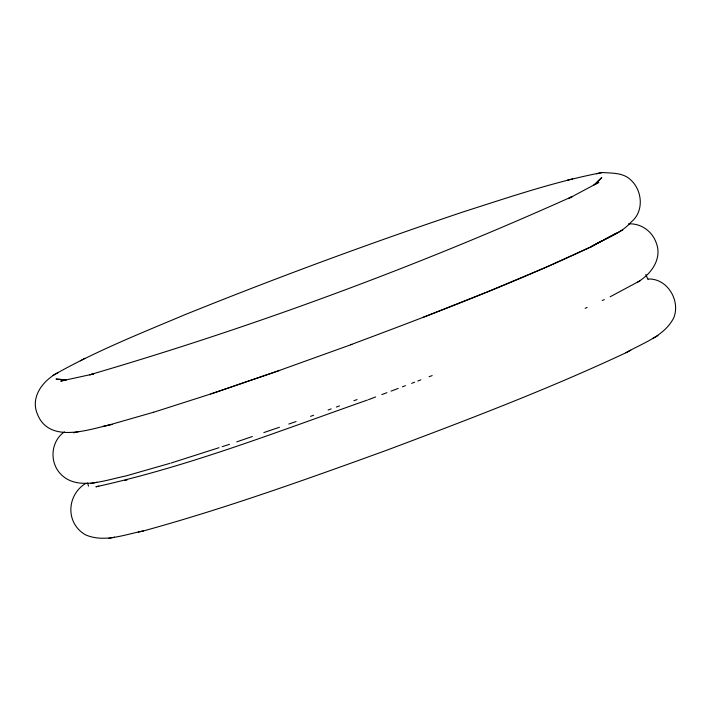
<?xml version="1.0" encoding="UTF-8"?>
<svg xmlns="http://www.w3.org/2000/svg" width="711" height="711" viewBox="0 0 711 711"><rect width="100%" height="100%" fill="white"/><g stroke="black" fill="none" stroke-linecap="round" stroke-linejoin="round"><path stroke-width="1.07" d="M597.373 181.998L601.764 177.519L593.658 185.136L598.875 182.336L568.471 198.591L572.177 196.591C415.731 266.892 254.28 326.66 89.657 374.804L93.825 373.888L60.702 381.096L66.505 379.825L56.027 379.079L62.275 379.63M58.275 372.546C43.584 379.887 30.155 396.534 37.256 413.678C48.375 443.335 86.484 430.271 108.303 425.214M64.399 431.879C51.992 440.465 49.548 458.435 57.911 470.682C73.695 492.679 104.615 480.192 125.794 475.97L169.982 463.341M85.951 483.231C66.505 495.016 65.305 523.234 85.507 534.832C104.268 542.964 124.683 534.494 143.506 530.921C226.045 508.214 306.681 479.25 387.104 450.081C467.607 419.828 548.101 389.228 626.018 352.718C642.868 342.889 664.652 336.241 673.877 317.533C680.507 300.513 667.38 278.348 648.388 279.014M350.745 344.711C431.675 314.449 512.533 283.671 590.823 247.01C604.217 238.585 620.561 234.266 631.199 221.992C644.113 211.709 642.548 190.761 630.924 180.096C623.307 172.48 612.144 173.288 602.261 172.515C555.051 181.492 509.511 197.125 463.812 211.691C369.951 243.198 277.05 277.521 185.233 314.573C140.538 333.388 95.301 351.35 53.049 375.355M637.625 282.089C651.134 274.295 662.75 258.457 656.04 242.362C651.951 231.013 640.629 223.094 628.488 223.894M210.776 393.983L278.481 370.778L351.901 344.373M107.148 425.551L153.62 412.229M80.299 360.797L84.982 358.282M590.823 247.01L622.747 229.937M610.18 296.754L640.238 280.685M626.018 352.718L630.701 350.203M652.725 338.454L657.951 335.645M590.619 246.841L602.066 240.727M603.968 239.705L616.366 233.084M589.668 247.348L546.359 267.123L489.408 291.057L422.69 317.515M585.153 308.334L587.162 307.419M602.27 300.522L604.288 299.598M368.458 399.671L375.648 396.951M381.816 394.614L386.953 392.676M391.068 391.121L398.258 388.402M402.373 386.846L405.457 385.682M411.625 383.353L414.7 382.189M417.784 381.025L420.868 379.861M429.089 376.75L432.172 375.586M310.556 416.344L313.649 415.233M328.1 410.016L331.202 408.896M336.356 407.039L339.458 405.919M353.909 400.711L357.011 399.591M367.418 400.044C277.841 431.515 188.833 466.389 95.896 486.804L98.802 486.173M211.985 393.601L279.645 370.431M236.763 441.86L252.378 436.51M263.825 432.59L279.441 427.249M288.808 424.04L296.096 421.543M153.549 412.282L210.829 393.938M171.04 463.039L219.041 447.69M222.17 446.686L229.475 444.357M567.494 180.079L572.711 178.941M596.458 173.777L602.261 172.515M73.535 432.777L79.348 431.506M103.095 426.351L112.365 424.414M91.026 483.524L96.838 482.262M124.86 480.512L126.94 480.058M108.739 538.485L114.542 537.223M138.29 532.059L143.506 530.921M645.828 274.473L647.979 279.547M87.586 482.991L88.519 486.173"/></g></svg>
